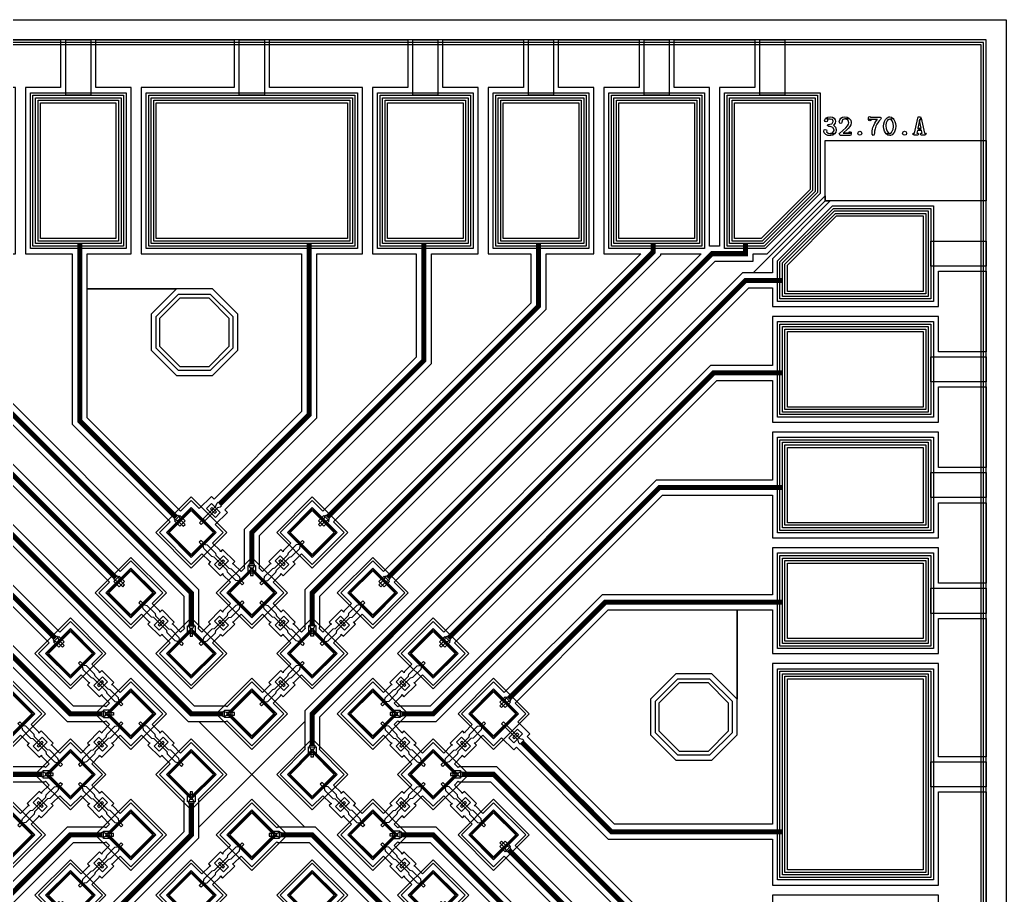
# Model space of a CAD drawing. Extents: x -87611 to 96139, y 77822 to 138139.
# Drawn here: x -21183 to -19222, y 111119 to 112859 of the extents above; entities that cross this region are included whole.
import ezdxf

# ---------------------------------------------------------------- set-up
doc = ezdxf.new("R2010")
doc.units = 0
doc.header["$MEASUREMENT"] = 0
doc.layers.get('0').update_dxf_attribs({"color": 6})
for name, color, linetype in [('L10D0 Abs', 4, 'Continuous'), ('L12D0 Etch', 190, 'Continuous'), ('L14D0 Au', 2, 'Continuous'), ('L15D0 PVIA', 7, 'Continuous'), ('L18D0 SU8', 7, 'Continuous'), ('L1D0 Plug', 200, 'Continuous'), ('L3D0 Base', 3, 'Continuous'), ('L4D0 Cntr', 1, 'Continuous'), ('L50D0 SiO2', 52, 'Continuous'), ('L7D0 DE', 42, 'Continuous'), ('L8D0 Wire', 5, 'Continuous'), ('L9D0 Cont', 30, 'Continuous')]:
    doc.layers.add(name, color=color, linetype=linetype)

# ---------------------------------------------------------------- blocks, each defined once
blk = doc.blocks.new('32PAD')
at = {"layer": 'L14D0 Au'}
blk.add_lwpolyline([(-80, 10), (-80, 290), (80, 290), (80, 10)], close=True, dxfattribs=at)
at = {"layer": 'L15D0 PVIA'}
blk.add_lwpolyline([(-75, 15), (-75, 285), (75, 285), (75, 15)], close=True, dxfattribs=at)
at = {"layer": 'L3D0 Base'}
for points in [[(-25, 300), (-25, 410), (25, 410), (25, 300)], [(-90, 0), (-90, 300), (90, 300), (90, 0)]]:
    blk.add_lwpolyline(points, close=True, dxfattribs=at)
at = {"layer": 'L4D0 Cntr'}
blk.add_lwpolyline([(-85, 5), (-85, 295), (85, 295), (85, 5)], close=True, dxfattribs=at)
at = {"layer": 'L8D0 Wire'}
blk.add_lwpolyline([(-95, -5), (-95, 305), (95, 305), (95, -5)], close=True, dxfattribs=at)
blk = doc.blocks.new('_32PADS')
at = {"layer": 'L14D0 Au'}
for points in [[(-195, 1060), (-195, 1340), (195, 1340), (195, 1060)], [(955, 1060), (955, 1340), (1115, 1340), (1115, 1160.533), (1014.467, 1060)], [(1060, 955), (1060, 1014.467), (1160.533, 1115), (1340, 1115), (1340, 955)], [(1060, -195), (1060, 195), (1340, 195), (1340, -195)]]:
    blk.add_lwpolyline(points, close=True, dxfattribs=at)
at = {"layer": 'L15D0 PVIA'}
for points in [[(-190, 1065), (-190, 1335), (190, 1335), (190, 1065)], [(960, 1065), (960, 1335), (1110, 1335), (1110, 1162.604), (1012.396, 1065)], [(1065, 960), (1065, 1012.396), (1162.604, 1110), (1335, 1110), (1335, 960)], [(1065, -190), (1065, 190), (1335, 190), (1335, -190)]]:
    blk.add_lwpolyline(points, close=True, dxfattribs=at)
at = {"layer": 'L3D0 Base'}
for points in [[(-25, 1350), (-25, 1460), (25, 1460), (25, 1350)], [(1010, 1350), (1010, 1460), (1060, 1460), (1060, 1350)], [(-205, 1050), (-205, 1350), (205, 1350), (205, 1050)], [(945, 1050), (945, 1350), (1125, 1350), (1125, 1156.391), (1018.609, 1050)], [(1050, 945), (1050, 1018.609), (1156.391, 1125), (1350, 1125), (1350, 945)], [(1350, 1010), (1350, 1060), (1460, 1060), (1460, 1010)], [(1050, -205), (1050, 205), (1350, 205), (1350, -205)], [(1350, -25), (1350, 25), (1460, 25), (1460, -25)]]:
    blk.add_lwpolyline(points, close=True, dxfattribs=at)
at = {"layer": 'L4D0 Cntr'}
for points in [[(-200, 1055), (-200, 1345), (200, 1345), (200, 1055)], [(950, 1055), (950, 1345), (1120, 1345), (1120, 1158.462), (1016.538, 1055)], [(1055, 950), (1055, 1016.538), (1158.462, 1120), (1345, 1120), (1345, 950)], [(1055, -200), (1055, 200), (1345, 200), (1345, -200)]]:
    blk.add_lwpolyline(points, close=True, dxfattribs=at)
at = {"layer": 'L8D0 Wire'}
for points in [[(-210, 1045), (-210, 1355), (210, 1355), (210, 1045)], [(940, 1045), (940, 1355), (1130, 1355), (1130, 1154.32), (1020.68, 1045)], [(1045, 940), (1045, 1020.68), (1154.32, 1130), (1355, 1130), (1355, 940)], [(1045, -210), (1045, 210), (1355, 210), (1355, -210)]]:
    blk.add_lwpolyline(points, close=True, dxfattribs=at)
for p in [(-345, 1050), (345, 1050), (575, 1050), (805, 1050)]:
    blk.add_blockref('32PAD', p)
at = {"rotation": 270}
for p in [(1050, 805), (1050, 575), (1050, 345)]:
    blk.add_blockref('32PAD', p, dxfattribs=at)
blk = doc.blocks.new('_PRBE_BTM')
at = {"layer": 'L1D0 Plug'}
blk.add_lwpolyline([(-25, -12.5), (-25, 12.5), (-11, 12.5), (-11, -12.5)], close=True, dxfattribs=at)
at = {"layer": 'L3D0 Base'}
for points in [[(-55, 2.5), (-45, 2.5), (-45, -2.5), (-55, -2.5)], [(-3.75, -5), (-8.75, -2.5), (-45, -2.5), (-45, 2.5), (-8.75, 2.5), (-3.75, 5), (0, 5), (0, -5)]]:
    blk.add_lwpolyline(points, close=True, dxfattribs=at)
at = {"layer": 'L9D0 Cont'}
blk.add_lwpolyline([(-20, -6.5), (-20, 6.5), (-16, 6.5), (-16, -6.5)], close=True, dxfattribs=at)
blk = doc.blocks.new('_32CONN_BTM')
at = {"layer": 'L1D0 Plug'}
blk.add_lwpolyline([(-7, -12.5), (-7, 12.5), (7, 12.5), (7, -12.5)], close=True, dxfattribs=at)
at = {"layer": 'L3D0 Base'}
for points in [[(-50, 2.5), (-60, 2.5), (-60, -2.5), (-50, -2.5)], [(-45, -5), (-48.75, -2.5), (-50, -2.5), (-50, 2.5), (-48.75, 2.5), (-45, 5), (-22, 5), (-18.25, 2.5), (18.25, 2.5), (22, 5), (45, 5), (48.75, 2.5), (50, 2.5), (50, -2.5), (48.75, -2.5), (45, -5), (22, -5), (18.25, -2.5), (-18.25, -2.5), (-22, -5)], [(50, 2.5), (60, 2.5), (60, -2.5), (50, -2.5)]]:
    blk.add_lwpolyline(points, close=True, dxfattribs=at)
at = {"layer": 'L9D0 Cont'}
blk.add_lwpolyline([(-2, -6.5), (-2, 6.5), (2, 6.5), (2, -6.5)], close=True, dxfattribs=at)
blk = doc.blocks.new('_32PRBE_TOP')
at = {"layer": 'L50D0 SiO2', "linetype": 'Continuous'}
blk.add_lwpolyline([(3.223, 7.5), (18.223, 7.5), (18.223, -7.5), (3.223, -7.5)], close=True, dxfattribs=at)
at = {"layer": 'L8D0 Wire'}
for points in [[(0, 5), (3.75, 5), (8.223, 2.5), (8.223, -2.5), (3.75, -5), (0, -5)], [(23.223, 2.5), (8.223, 2.5), (8.223, -2.5), (23.223, -2.5)]]:
    blk.add_lwpolyline(points, close=True, dxfattribs=at)
blk = doc.blocks.new('_32TRCE70')
at = {"layer": 'L14D0 Au'}
for points in [[(-49.8, 134.1), (-51.5, 135.2), (-114, 135.2), (-966.8, 988), (-966.8, 1035), (-930, 1035), (-930, 1365), (-1000, 1365), (-1000, 1460), (-840, 1460), (-840, 1365), (-910, 1365), (-910, 1035), (-813, 1035), (-813, 912), (-282.8, 381.8), (-304.1, 360.6), (-240.4, 297), (-219.2, 318.2), (-204.3, 303.3), (-202, 302.9), (-206.5, 298.4), (-182.4, 274.4), (-178, 278.8), (-177.5, 276.5), (-162.6, 261.6), (-183.8, 240.4), (-120.2, 176.8), (-56.6, 240.4), (-77.8, 261.6), (-62.9, 276.5), (-62.4, 278.8), (-58, 274.4), (-33.9, 298.4), (-38.4, 302.9), (-36.1, 303.3), (-21.2, 318.2), (0, 297), (21.2, 318.2), (36.1, 303.3), (38.4, 302.9), (33.9, 298.4), (58, 274.4), (62.4, 278.8), (62.9, 276.5), (77.8, 261.6), (56.6, 240.4), (77.8, 219.2), (62.9, 204.3), (62.4, 202), (58, 206.5), (33.9, 182.4), (38.4, 178), (36.1, 177.5), (21.2, 162.6), (0, 183.8)], [(-141.4, 282.8), (-156.3, 297.7), (-158.6, 298.2), (-154.1, 302.6), (-178.2, 326.7), (-182.7, 322.2), (-183.1, 324.5), (-198, 339.4), (-176.8, 360.6), (-240.4, 424.3), (-261.6, 403.1), (-783, 924.4), (-783, 1035), (-700, 1035), (-700, 1365), (-770, 1365), (-770, 1460), (-610, 1460), (-610, 1365), (-680, 1365), (-680, 1035), (-585, 1035), (-585, 804.2), (-135.2, 354.4), (-135.2, 291.9), (-134.1, 290.2)], [(-99, 282.8), (-106.3, 290.2), (-105.2, 291.9), (-105.2, 366.8), (-555, 816.6), (-555, 1035), (-470, 1035), (-470, 1365), (-540, 1365), (-540, 1460), (-380, 1460), (-380, 1365), (-450, 1365), (-450, 1035), (-357, 1035), (-357, 696.4), (-162.6, 502), (-183.8, 480.8), (-120.2, 417.2), (-99, 438.4), (-84.1, 423.5), (-81.8, 423.1), (-86.3, 418.6), (-62.2, 394.6), (-57.8, 399), (-57.3, 396.7), (-42.4, 381.8), (-63.6, 360.6), (-42.4, 339.4), (-57.3, 324.5), (-57.8, 322.2), (-62.2, 326.7), (-86.3, 302.6), (-81.8, 298.2), (-84.1, 297.7)], [(-141.4, 523.3), (-327, 708.8), (-327, 964.8), (-149.6, 964.8), (-200, 914.5), (-200, 843.2), (-149.6, 792.8), (-78.4, 792.8), (-28, 843.2), (-28, 914.5), (-78.4, 964.8), (-327, 964.8), (-327, 1035), (-240, 1035), (-240, 1365), (-310, 1365), (-310, 1460), (-35, 1460), (-35, 1365), (-220, 1365), (-220, 1035), (99, 1035), (99, 721.3), (-75, 547.3), (-80.3, 552.6), (-104.3, 528.6), (-120.2, 544.5)], [(-21.2, 403.1), (-36.1, 417.9), (-38.4, 418.4), (-33.9, 422.9), (-58, 446.9), (-62.4, 442.4), (-62.9, 444.8), (-77.8, 459.6), (-56.6, 480.8), (-72.5, 496.7), (-48.4, 520.8), (-53.7, 526.1), (129, 708.8), (129, 1035), (220, 1035), (220, 1365), (35, 1365), (35, 1460), (310, 1460), (310, 1365), (240, 1365), (240, 1035), (327, 1035), (327, 829), (-15, 487), (-15, 412.1), (-13.9, 410.4)], [(21.2, 403.1), (13.9, 410.4), (15, 412.1), (15, 474.6), (357, 816.6), (357, 1035), (450, 1035), (450, 1365), (380, 1365), (380, 1460), (540, 1460), (540, 1365), (470, 1365), (470, 1035), (555, 1035), (555, 936.8), (141.4, 523.3), (120.2, 544.5), (56.6, 480.8), (77.8, 459.6), (62.9, 444.8), (62.4, 442.4), (58, 446.9), (33.9, 422.9), (38.4, 418.4), (36.1, 417.9)], [(99, 282.8), (84.1, 297.7), (81.8, 298.2), (86.3, 302.6), (62.2, 326.7), (57.8, 322.2), (57.3, 324.5), (42.4, 339.4), (63.6, 360.6), (42.4, 381.8), (57.3, 396.7), (57.8, 399), (62.2, 394.6), (86.3, 418.6), (81.8, 423.1), (84.1, 423.5), (99, 438.4), (120.2, 417.2), (183.8, 480.8), (162.6, 502), (585, 924.4), (585, 1035), (680, 1035), (680, 1365), (610, 1365), (610, 1460), (770, 1460), (770, 1365), (700, 1365), (700, 1035), (773.4, 1035), (105.2, 366.8), (105.2, 291.9), (106.3, 290.2)], [(910, 1050), (910, 1365), (840, 1365), (840, 1460), (1000, 1460), (1000, 1365), (930, 1365), (930, 1050)], [(-996.8, 996.8), (-1140, 1140), (-1140, 1150.2), (-1024.8, 1035), (-996.8, 1035)], [(0, 0), (-105.2, 105.2), (-51.5, 105.2), (-49.8, 106.3), (0, 56.6), (63.6, 120.2), (42.4, 141.4), (57.3, 156.3), (57.8, 158.6), (62.2, 154.1), (86.3, 178.2), (81.8, 182.7), (84.1, 183.1), (99, 198), (120.2, 176.8), (183.8, 240.4), (162.6, 261.6), (177.5, 276.5), (178, 278.8), (182.4, 274.4), (206.5, 298.4), (202, 302.9), (204.3, 303.3), (219.2, 318.2), (240.4, 297), (304.1, 360.6), (282.8, 381.8), (921, 1020), (996.8, 1020), (996.8, 1035), (1024.8, 1035), (1140, 1150.2), (1140, 1140), (996.8, 996.8), (975.6, 996.8), (105.2, 126.4), (105.2, 105.2)], [(141.4, 282.8), (134.1, 290.2), (135.2, 291.9), (135.2, 354.4), (813, 1032.2), (813, 1035), (893.6, 1035), (261.6, 403.1), (240.4, 424.3), (176.8, 360.6), (198, 339.4), (183.1, 324.5), (182.7, 322.2), (178.2, 326.7), (154.1, 302.6), (158.6, 298.2), (156.3, 297.7)]]:
    blk.add_lwpolyline(points, close=True, dxfattribs=at)
at = {"layer": 'L3D0 Base', "const_width": 10}
for points in [[(-63.6, 537.4), (114, 715), (114, 1055)], [(53, 654.1), (114, 715), (114, 1055)]]:
    blk.add_lwpolyline(points, dxfattribs=at)
at = {"layer": 'L8D0 Wire', "const_width": 10}
for points in [[(-981.8, 1055), (-981.8, 981.8), (-120.2, 120.2), (-57.7, 120.2)], [(-271, 391.2), (-798, 918.2), (-798, 1055)], [(-120.2, 298.1), (-120.2, 360.6), (-570, 810.4), (-570, 1055)], [(-150.8, 511.4), (-342, 702.6), (-342, 1055)], [(0, 418.3), (0, 480.8), (342, 822.8), (342, 1055)], [(120.2, 298.1), (120.2, 360.6), (798, 1038.4), (798, 1055)], [(150.8, 511.4), (570, 930.6), (570, 1055)], [(271, 391.2), (914.8, 1035), (981.8, 1035), (981.8, 1055)]]:
    blk.add_lwpolyline(points, dxfattribs=at)
at = {"linetype": 'Continuous'}
for name, p, rotation in [('_PRBE_BTM', (-63.6, 537.4), 45), ('_32PRBE_TOP', (-150.8, 511.4), 315), ('_32CONN_BTM', (-60.1, 420.7), 315), ('_32PRBE_TOP', (0, 418.3), 270), ('_32PRBE_TOP', (-271, 391.2), 315), ('_32CONN_BTM', (-180.3, 300.5), 315), ('_32CONN_BTM', (60.1, 300.5), 315), ('_32PRBE_TOP', (-120.2, 298.1), 270)]:
    blk.add_blockref(name, p, dxfattribs=dict(at, rotation=rotation))
at = {"linetype": 'Continuous', "xscale": -1}
for name, p, rotation in [('_32PRBE_TOP', (150.8, 511.4), 45), ('_32CONN_BTM', (60.1, 420.7), 45), ('_32PRBE_TOP', (271, 391.2), 45), ('_32CONN_BTM', (-60.1, 300.5), 45), ('_32CONN_BTM', (180.3, 300.5), 45), ('_32PRBE_TOP', (120.2, 298.1), 90), ('_32CONN_BTM', (60.1, 180.3), 45)]:
    blk.add_blockref(name, p, dxfattribs=dict(at, rotation=rotation))
at = {"linetype": 'Continuous'}
blk.add_blockref('_32PRBE_TOP', (-57.7, 120.2), dxfattribs=at)
blk = doc.blocks.new('PIX70')
at = {"layer": 'L3D0 Base'}
blk.add_lwpolyline([(-35, -35), (-35, 35), (35, 35), (35, -35)], close=True, dxfattribs=at)
at = {"layer": 'L4D0 Cntr'}
blk.add_lwpolyline([(-33, -33), (-33, 33), (33, 33), (33, -33)], close=True, dxfattribs=at)
at = {"layer": 'L7D0 DE'}
blk.add_lwpolyline([(-50, -50), (-50, 50), (50, 50), (50, -50)], close=True, dxfattribs=at)
blk = doc.blocks.new('PIX70A')
at = {"layer": 'L10D0 Abs'}
blk.add_lwpolyline([(-31, -31), (-31, 31), (31, 31), (31, -31)], close=True, dxfattribs=at)
at = {"linetype": 'Continuous'}
blk.add_blockref('PIX70', (0, 0), dxfattribs=at)
blk = doc.blocks.new('_SU8_POST')
at = {"layer": 'L18D0 SU8'}
blk.add_lwpolyline([(-28.5, -68.5), (-68.5, -28.5), (-68.5, 28.5), (-28.5, 68.5), (28.5, 68.5), (68.5, 28.5), (68.5, -28.5), (28.5, -68.5)], close=True, dxfattribs=at)
at = {"layer": 'L3D0 Base'}
blk.add_lwpolyline([(-31.5, -76), (-76, -31.5), (-76, 31.5), (-31.5, 76), (31.5, 76), (76, 31.5), (76, -31.5), (31.5, -76)], close=True, dxfattribs=at)
blk = doc.blocks.new('$32_70_A')
at = {"layer": 'L12D0 Etch'}
blk.add_lwpolyline([(0, 0), (0, 2950), (50, 2950), (50, 50), (2950, 50), (2950, 2950), (0, 2950), (0, 3000), (3000, 3000), (3000, 0)], close=True, dxfattribs=at)
at = {"layer": 'L14D0 Au'}
blk.add_lwpolyline([(2640, 2640), (2640, 2760), (2960, 2760), (2960, 2640)], close=True, dxfattribs=at)
at = {"layer": 'L3D0 Base'}
for points in [[(0, 0), (0, 2960), (40, 2960), (40, 40), (2960, 40), (2960, 2960), (0, 2960), (0, 3000), (3000, 3000), (3000, 0)], [(2658.655, 2772.991), (2649.913, 2774.146), (2654.036, 2775.136), (2655.356, 2776.125), (2657.5, 2780.084), (2657.5, 2780.744), (2656.016, 2784.867), (2655.356, 2785.527), (2651.727, 2787.341), (2649.748, 2787.506), (2647.109, 2787.506), (2644.47, 2789.815), (2645.459, 2791.63), (2648.923, 2792.124), (2653.047, 2793.279), (2653.706, 2793.774), (2655.851, 2797.568), (2655.851, 2798.557), (2654.201, 2801.526), (2650.078, 2802.681), (2649.913, 2802.681), (2640.346, 2803.835), (2641.831, 2805.155), (2645.459, 2806.639), (2649.748, 2807.134), (2654.366, 2806.474), (2657.5, 2804.66), (2660.139, 2801.031), (2660.634, 2798.557), (2659.644, 2794.269), (2657.17, 2790.805), (2656.345, 2790.145), (2659.809, 2787.176), (2660.634, 2786.187), (2662.118, 2781.898), (2662.118, 2780.744), (2661.294, 2776.62)], [(2670.617, 2793.904), (2668.783, 2794.571), (2667.783, 2797.072), (2668.783, 2801.241), (2670.951, 2804.076), (2674.453, 2806.41), (2678.955, 2807.244), (2683.457, 2806.577), (2687.292, 2804.576), (2687.959, 2803.909), (2678.788, 2802.742), (2675.12, 2801.575), (2672.785, 2798.907), (2673.619, 2796.906), (2672.618, 2794.738)], [(2735.352, 2769.693), (2733.208, 2772.332), (2733.043, 2772.826), (2733.373, 2777.445), (2733.538, 2778.764), (2734.362, 2783.053), (2735.022, 2785.692), (2736.507, 2789.98), (2738.486, 2794.104), (2740.795, 2797.897), (2743.434, 2801.526), (2743.929, 2802.021), (2726.115, 2802.186), (2726.115, 2804.66), (2726.28, 2805.979), (2726.94, 2806.969), (2728.425, 2807.464), (2730.569, 2806.474), (2749.537, 2806.474), (2750.527, 2805.815), (2751.021, 2804.165), (2750.856, 2803.175), (2749.702, 2801.856), (2746.733, 2798.557), (2746.403, 2798.062), (2744.094, 2794.434), (2742.609, 2792.124), (2740.795, 2788.166), (2739.146, 2783.218), (2738.321, 2778.764), (2737.826, 2774.146), (2737.661, 2772.332), (2737.001, 2770.352)], [(2761.083, 2773.321), (2759.763, 2774.971), (2757.784, 2778.764), (2756.629, 2783.053), (2756.135, 2787.836), (2756.135, 2788.331), (2756.464, 2793.279), (2757.619, 2797.732), (2759.598, 2801.526), (2759.763, 2801.691), (2762.897, 2805.32), (2766.526, 2806.969), (2768.175, 2807.134), (2771.969, 2806.144), (2775.433, 2803.505), (2768.175, 2802.681), (2764.711, 2801.196), (2763.062, 2798.887), (2761.413, 2794.928), (2760.753, 2790.145), (2760.753, 2788.991), (2761.083, 2784.042), (2762.402, 2779.919), (2762.897, 2778.434), (2765.866, 2774.806), (2768.175, 2774.146)], [(2816.833, 2770.352), (2814.029, 2772.497), (2815.183, 2774.476), (2817.492, 2774.641), (2824.09, 2804.66), (2825.08, 2806.804), (2827.389, 2807.134), (2829.698, 2806.804), (2830.853, 2804.66), (2827.389, 2799.712), (2824.42, 2784.207), (2831.512, 2779.754), (2823.265, 2779.754), (2822.276, 2774.641), (2824.585, 2774.311), (2825.245, 2772.497), (2824.75, 2771.012), (2823.76, 2770.352)], [(2641.831, 2796.743), (2639.851, 2797.568), (2638.862, 2799.877), (2640.346, 2803.835), (2649.913, 2802.681), (2645.294, 2801.856), (2644.305, 2801.196), (2644.635, 2799.712), (2643.81, 2797.568)], [(2670.451, 2770.226), (2667.783, 2772.56), (2668.783, 2774.394), (2680.789, 2785.233), (2684.624, 2789.068), (2686.625, 2792.737), (2687.126, 2795.405), (2685.792, 2799.574), (2684.624, 2800.908), (2680.789, 2802.575), (2678.788, 2802.742), (2687.959, 2803.909), (2690.627, 2800.574), (2691.628, 2796.072), (2691.628, 2795.405), (2691.128, 2791.403), (2689.127, 2787.568), (2685.958, 2783.899), (2685.625, 2783.566), (2682.79, 2780.898), (2676.787, 2775.895), (2675.62, 2774.728), (2691.628, 2774.561), (2691.628, 2773.227), (2691.128, 2770.893), (2689.127, 2770.226)], [(2728.425, 2799.382), (2726.94, 2799.712), (2726.28, 2800.866), (2726.115, 2802.186), (2743.929, 2802.021), (2730.899, 2802.021), (2730.404, 2800.042)], [(2768.175, 2769.693), (2764.382, 2770.517), (2761.083, 2773.321), (2768.175, 2774.146), (2771.639, 2775.63), (2773.453, 2778.434), (2774.938, 2782.558), (2775.598, 2787.176), (2775.598, 2788.991), (2775.268, 2793.939), (2773.948, 2798.062), (2773.453, 2798.887), (2770.319, 2802.186), (2768.175, 2802.681), (2775.433, 2803.505), (2776.587, 2801.856), (2778.566, 2798.062), (2779.886, 2793.774), (2780.216, 2788.826), (2780.216, 2788.331), (2779.886, 2783.383), (2778.731, 2779.094), (2776.917, 2775.301), (2776.587, 2774.971), (2773.453, 2771.507), (2769.825, 2769.858)], [(2831.183, 2770.352), (2830.193, 2771.012), (2829.698, 2772.497), (2830.358, 2774.311), (2832.667, 2774.641), (2831.512, 2779.754), (2824.42, 2784.207), (2830.523, 2784.207), (2827.389, 2799.712), (2830.853, 2804.66), (2837.45, 2774.641), (2839.594, 2774.476), (2840.749, 2772.497), (2837.945, 2770.352)], [(2649.913, 2769.693), (2645.294, 2770.187), (2641.501, 2771.837), (2641.006, 2772.167), (2638.037, 2775.465), (2637.377, 2778.599), (2638.202, 2780.909), (2640.181, 2781.733), (2642.326, 2780.909), (2643.15, 2778.764), (2642.49, 2776.95), (2645.624, 2774.641), (2649.913, 2774.146), (2658.655, 2772.991), (2655.191, 2770.682), (2650.902, 2769.693)], [(2691.628, 2774.561), (2675.62, 2774.728), (2687.126, 2774.728), (2687.459, 2776.896), (2689.46, 2777.396), (2691.294, 2776.729)], [(2708.962, 2770.352), (2706.322, 2771.507), (2705.168, 2774.311), (2706.322, 2777.28), (2708.962, 2778.434), (2711.766, 2777.28), (2712.92, 2774.311), (2711.766, 2771.507)], [(2797.865, 2770.352), (2795.225, 2771.507), (2793.906, 2774.311), (2795.061, 2777.28), (2797.865, 2778.434), (2800.668, 2777.28), (2801.658, 2774.311), (2800.668, 2771.507)]]:
    blk.add_lwpolyline(points, close=True, dxfattribs=at)
at = {"layer": 'L4D0 Cntr'}
blk.add_lwpolyline([(0, 0), (0, 2955), (45, 2955), (45, 45), (2955, 45), (2955, 2955), (0, 2955), (0, 3000), (3000, 3000), (3000, 0)], close=True, dxfattribs=at)
at = {"layer": 'L7D0 DE'}
blk.add_lwpolyline([(0, 0), (0, 2960), (40, 2960), (40, 40), (2960, 40), (2960, 2960), (0, 2960), (0, 3000), (3000, 3000), (3000, 0)], close=True, dxfattribs=at)
for name in ['_32PADS', '_32TRCE70']:
    blk.add_blockref(name, (1500, 1500))
for name, p, rotation in [('_32TRCE70', (1500, 1500), 90), ('_32TRCE70', (1500, 1500), 270), ('_SU8_POST', (1386, 2378.812), 135), ('PIX70A', (1379.792, 1980.833), 315), ('PIX70A', (1620.208, 1980.833), 315), ('PIX70A', (1259.584, 1860.624), 315), ('PIX70A', (1500, 1860.624), 315), ('PIX70A', (1740.416, 1860.624), 315), ('PIX70A', (1139.376, 1740.416), 45), ('PIX70A', (1379.792, 1740.416), 315), ('PIX70A', (1620.208, 1740.416), 315), ('PIX70A', (1860.624, 1740.416), 225), ('_SU8_POST', (2378.812, 1614), 45), ('PIX70A', (1019.167, 1620.208), 45), ('PIX70A', (1259.584, 1620.208), 45), ('PIX70A', (1500, 1620.208), 315), ('PIX70A', (1740.416, 1620.208), 225), ('PIX70A', (1980.833, 1620.208), 225), ('PIX70A', (1139.376, 1500), 45), ('PIX70A', (1379.792, 1500), 45), ('PIX70A', (1620.208, 1500), 225), ('PIX70A', (1860.624, 1500), 225), ('_32TRCE70', (1500, 1500), 180), ('PIX70A', (1019.167, 1379.792), 45), ('PIX70A', (1259.584, 1379.792), 45), ('PIX70A', (1500, 1379.792), 135), ('PIX70A', (1740.416, 1379.792), 225), ('PIX70A', (1980.833, 1379.792), 225), ('PIX70A', (1139.376, 1259.584), 45), ('PIX70A', (1379.792, 1259.584), 135), ('PIX70A', (1620.208, 1259.584), 135), ('PIX70A', (1860.624, 1259.584), 225)]:
    blk.add_blockref(name, p, dxfattribs=dict(rotation=rotation))

msp = doc.modelspace()

# ---------------------------------------------------------------- block references
at = {"linetype": 'Continuous'}
msp.add_blockref('$32_70_A', (-22221.7, 109858.9), dxfattribs=at)

doc.saveas('drawing.dxf')
